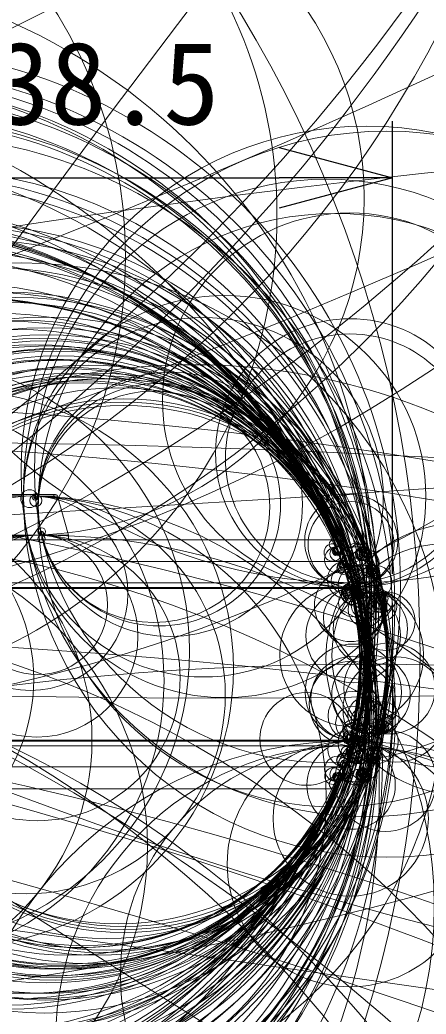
# Model space of a CAD drawing. Units: millimetres, scale not verified. Extents: x -4540 to 11315, y -5730 to 5844.
# Drawn here: x 22.35 to 31.32, y 10.12 to 32.08 of the extents above; entities that cross this region are included whole.
import ezdxf
from ezdxf.enums import TextEntityAlignment as Align

# ---------------------------------------------------------------- set-up
doc = ezdxf.new("R2010")
doc.units = ezdxf.units.MM
doc.header["$LTSCALE"] = 0.125
doc.layers.add('0-0_0', color=7, linetype='Continuous')
doc.layers.add('0-5_SUNPO', color=7, linetype='Continuous')
doc.layers.add('0-4_GAIKEI', color=1, linetype='Continuous', lineweight=18)
doc.styles.add('ＭＳ ゴシック', font='')
doc.styles.get('ＭＳ ゴシック').set_extended_font_data('MS Gothic')

# ---------------------------------------------------------------- blocks, each defined once
blk = doc.blocks.new('_Open30')
at = {"layer": '0-0_0'}
blk.add_line((0, 0), (-1, 0), dxfattribs=at)
blk.add_lwpolyline([(-1, 0.26795), (0, 0), (-1, -0.26795)], dxfattribs=at)
blk = doc.blocks.new('D3')
at = {"layer": '0-5_SUNPO'}
for p, q in [((339.2276, 209.1359), (339.2276, 217.3408)), ((353.0776, 207.3408), (353.0776, 217.3408)), ((341.7276, 216.0908), (350.5776, 216.0908))]:
    blk.add_line(p, q, dxfattribs=at)
at = {"layer": '0-5_SUNPO', "xscale": 2.5, "yscale": 2.5, "rotation": 180}
blk.add_blockref('_Open30', (339.2276, 216.0908), dxfattribs=at)
at = {"layer": '0-5_SUNPO', "xscale": 2.5, "yscale": 2.5}
blk.add_blockref('_Open30', (353.0776, 216.0908), dxfattribs=at)
at = {"layer": '0-5_SUNPO', "style": 'ＭＳ ゴシック'}
blk.add_text('138.5', height=1.833, dxfattribs=at).set_placement((343.0276, 216.7158), align=Align.BOTTOM_LEFT)

msp = doc.modelspace()

# ---------------------------------------------------------------- linework, layer by layer
at = {"layer": '0-4_GAIKEI', "color": 7}
for p, q in [((18.5579, 21.5956), (23.1356, 21.5956)), ((23.1839, 21.559), (23.4237, 20.6956)), ((23.4237, 20.6956), (23.4237, 20.5956)), ((29.28, 20.5956), (16.8964, 20.5956)), ((29.9224, 20.437), (29.5858, 20.4429)), ((29.4742, 20.3223), (29.4726, 20.3044)), ((29.4819, 20.3225), (29.4742, 20.3223)), ((29.4844, 20.3516), (29.4819, 20.3225)), ((29.4722, 15.3921), (29.4742, 15.3688)), ((29.4742, 15.3688), (29.4819, 15.3687)), ((29.4819, 15.3687), (29.4844, 15.3395)), ((29.9224, 15.2541), (29.5858, 15.2483)), ((29.2794, 15.0956), (16.8968, 15.0956))]:
    msp.add_line(p, q, dxfattribs=at)
at = {"layer": '0-4_GAIKEI'}
for p, q in [((18.7821, 21.5682), (22.4277, 21.5682)), ((22.4277, 21.5956), (22.4277, 21.5682)), ((22.7535, 21.559), (23.1839, 21.559)), ((22.5112, 20.6956), (18.476, 20.6956)), ((22.5112, 20.5956), (22.5112, 20.6956)), ((22.8323, 20.5956), (22.8323, 20.6956)), ((23.4237, 20.6956), (22.8323, 20.6956)), ((29.4316, 20.4014), (29.4312, 20.4023)), ((29.4315, 20.4014), (29.4312, 20.4023)), ((29.4537, 20.1185), (16.8926, 20.1185)), ((29.5143, 20.2014), (29.5327, 20.2011)), ((29.546, 20.1195), (29.5635, 20.1198)), ((30.0988, 20.0285), (29.7214, 20.0319)), ((29.6017, 19.6456), (18.5046, 19.6456)), ((29.6017, 19.6456), (29.6087, 19.5456)), ((29.6717, 19.7552), (29.6876, 19.7552)), ((29.6765, 19.7394), (29.6924, 19.7391)), ((18.5037, 19.5456), (29.7254, 19.5456)), ((18.5508, 19.541), (29.6365, 19.541)), ((18.5537, 19.5216), (29.6365, 19.5216)), ((29.3219, 19.5437), (19.8754, 19.5437)), ((29.3219, 19.5437), (29.3219, 19.5456)), ((29.3237, 19.5454), (29.3219, 19.5437)), ((29.6365, 19.541), (29.6365, 19.5216)), ((29.7253, 19.5457), (29.7298, 19.5419)), ((29.7309, 19.5527), (29.7254, 19.5456)), ((29.7673, 19.4748), (29.7522, 19.4746)), ((29.7854, 19.4063), (29.7704, 19.406)), ((30.2781, 19.4255), (29.8919, 19.4272)), ((30.3887, 19.4492), (30.3662, 19.4512)), ((30.3887, 19.3631), (30.3887, 19.4492)), ((30.4277, 19.3206), (30.4293, 19.3206)), ((30.4277, 19.1956), (30.444, 19.1956)), ((29.896, 18.883), (29.8822, 18.8832)), ((29.9072, 18.8139), (29.8935, 18.8141)), ((30.0955, 17.8456), (30.5737, 17.8456)), ((30.2938, 16.3306), (29.9071, 16.329)), ((18.4537, 16.1456), (29.7198, 16.1456)), ((29.5961, 16.0456), (18.5046, 16.0456)), ((29.6367, 16.1693), (18.5537, 16.1693)), ((29.6367, 16.15), (18.5537, 16.15)), ((19.8753, 16.1473), (29.3221, 16.1473)), ((29.3239, 16.1456), (29.3221, 16.1473)), ((29.3221, 16.1473), (29.3221, 16.1456)), ((29.6087, 16.1456), (29.5961, 16.0456)), ((29.6367, 16.15), (29.6367, 16.1693)), ((29.6914, 16.048), (29.6907, 16.0456)), ((29.7021, 16.1488), (29.7098, 16.1498)), ((29.7372, 16.1622), (29.731, 16.1706)), ((29.6512, 15.8864), (29.6516, 15.8877)), ((29.6666, 15.936), (29.6876, 15.9359)), ((29.6714, 15.9517), (29.6926, 15.952)), ((30.0988, 15.6627), (29.7214, 15.6593)), ((16.893, 15.5809), (29.4527, 15.5809)), ((29.5327, 15.49), (29.5113, 15.4897)), ((29.5635, 15.5714), (29.5423, 15.5718))]:
    msp.add_line(p, q, dxfattribs=at)
for centre, radius in [((-1450.4694, 2755.017), 3089.4711), ((5647.5312, -62.4114), 5667.1293), ((-58.874, 1374.7807), 1356.0144), ((225.9938, 329.8826), 377.0618), ((-103.3492, 270.5247), 264.3729), ((26.6601, 249.7774), 232.6802), ((-68.4461, 212.3366), 201.8715), ((-37.2351, 179.2654), 163.5078), ((46.2313, 172.6865), 169.3924), ((166.1472, 123.4586), 212.8491), ((147.6743, 117.1724), 193.9774), ((86.7736, 143.7701), 163.8958), ((91.7639, 135.0666), 160.7757), ((-66.5156, 144.8334), 133.5899), ((-18.8314, 140.9455), 124.6705), ((-103.6484, 126.4955), 135.4225), ((-52.0397, 125.1603), 113.4122), ((26.042, 122.2044), 115.4914), ((343.1068, -207.8954), 397.7323), ((54.0645, 99.5276), 90.3223), ((10.2432, 89.4243), 79.462), ((-24.8624, 90.8105), 72.4665), ((87.0161, 49.5885), 113.2267), ((-241.7059, -135.415), 298.1873), ((25.8539, 77.8786), 78.2644), ((-47.315, 84.0303), 69.9399), ((38.0281, 65.1562), 78.0006), ((141.5854, 16.0189), 126.0563), ((-22.9297, 77.5924), 60.7851), ((20.705, 70.1268), 65.0417), ((33.4448, 55.1449), 66.7747), ((31.1497, 55.9313), 65.3621), ((20.6308, 59.2401), 56.8383), ((11.3724, 59.5719), 54.1134), ((-5.805, 59.1538), 45.4032), ((3.2511, 58.1913), 42.0039), ((-4.67, 56.2487), 43.0968), ((-15.3102, 57.4033), 41.0562), ((14.4862, 51.0475), 34.503), ((12.9911, 51.7457), 33.0252), ((12.0087, 39.0556), 40.0083), ((61.3725, 29.9099), 47.2735), ((44.6734, 11.3996), 64.07), ((44.4477, 8.6697), 64.1736), ((11.4687, 43.3863), 26.0906), ((9.4445, 43.2373), 24.9193), ((35.3471, 5.2144), 55.8553), ((75.6455, -73.9014), 134.711), ((55.8188, -32.3577), 92.4836), ((52.632, 17.8436), 34.127), ((51.5592, 17.8521), 33.0542), ((51.0296, 17.8436), 32.5206), ((50.6871, 17.8458), 32.1781), ((3.8953, 18.056), 27.2889), ((29.6732, 30.8158), 11.1705), ((10.9072, 0.5399), 38.9097), ((17.4533, 27.7703), 10.572), ((61.1823, -126.4204), 164.5236), ((14.3684, 26.8486), 10.3114), ((53.9577, -148.9914), 184.6074), ((22.5009, 28.1461), 7.4505), ((19.1024, -23.0271), 58.3342), ((16.6681, 19.7581), 13.45), ((18.8157, 19.5593), 11.937), ((-82.9427, -105.9678), 137.1638), ((18.673, 19.1327), 11.9539), ((14.5078, 15.0687), 15.7769), ((18.4011, 19.1482), 11.617), ((18.8532, 19.4816), 11.3771), ((18.5953, 19.2837), 11.4714), ((18.9425, 19.1473), 11.3293), ((18.9312, 18.8756), 11.2674), ((55.1018, -189.4638), 219.4357), ((19.2623, 19.064), 10.8565), ((19.4161, 19.1989), 10.7515), ((30.005, 22.109), 7.6263), ((19.8295, 18.7935), 10.7502), ((30.4503, 21.6039), 8.0227), ((17.5481, 16.4766), 12.6912), ((20.1726, 18.8509), 9.9314), ((19.6861, 17.9151), 10.7896), ((29.1173, 22.1185), 6.4467), ((19.7267, 17.7709), 10.749), ((17.675, 15.6577), 12.6774), ((18.9436, 16.7893), 11.2616), ((18.6909, 16.124), 11.5621), ((18.6893, 16.285), 11.4347), ((19.0593, 16.5771), 11.2079), ((29.3036, 21.2484), 6.5575), ((29.6372, 23.6806), 4.1395), ((18.9371, 16.4665), 11.1326), ((19.245, 16.7531), 10.7531), ((19.9297, 16.8693), 10.659), ((20.7342, 18.3843), 9.1581), ((20.9961, 18.5381), 9.0501), ((19.3532, 16.6745), 10.7694), ((19.4906, 16.6647), 10.632), ((19.6445, 16.8916), 10.3263), ((21.2677, 18.4603), 8.7705), ((19.8564, 16.5921), 10.3067), ((20.5606, 16.9858), 10.0191), ((20.7196, 16.7913), 9.9221), ((22.3748, 17.3524), 9.3631), ((21.5811, 18.1178), 8.5035), ((20.8907, 17.1056), 9.1645), ((21.1691, 17.034), 8.9221), ((21.3672, 17.2641), 8.6628), ((21.5887, 17.5759), 8.4954), ((22.0226, 18.1913), 7.878), ((22.2514, 18.2051), 7.747), ((26.8707, 21.5507), 4.4427), ((-59.3695, -57.2499), 83.0361), ((-3.4115, -1.1016), 26.9461), ((21.301, 17.1566), 8.7648), ((22.0449, 18.0322), 7.8078), ((21.7281, 17.2943), 8.3161), ((22.9152, 17.9721), 7.5457), ((26.4, 21.5377), 3.9719), ((22.0512, 17.6032), 7.8237), ((22.4216, 18.005), 7.4372), ((22.8908, 17.7105), 7.5715), ((29.6395, 22.5113), 2.9703), ((22.2534, 17.501), 7.7456), ((22.9345, 17.9651), 7.1619), ((29.6379, 22.3953), 2.7499), ((22.7922, 17.7505), 7.2949), ((22.6964, 17.7427), 7.1627), ((22.9437, 17.7262), 7.1528), ((22.9409, 17.9717), 7.0191), ((19.5564, 18.1392), 6.5377), ((23.1518, 17.8452), 6.9228), ((23.1358, 17.9649), 6.8589), ((23.201, 17.9084), 6.7518), ((26.1767, 10.6475), 13.8163), ((23.1358, 17.7262), 6.8589), ((23.1635, 17.7629), 6.7984), ((23.2798, 17.8964), 6.6809), ((23.4122, 17.7567), 6.6482), ((23.8578, 17.846), 6.6118), ((23.4296, 17.8449), 6.4294), ((23.654, 17.8872), 6.3009), ((24.0446, 17.8484), 6.4311), ((24.1022, 17.8503), 6.373), ((25.6684, 21.3801), 2.9202), ((23.6963, 17.8454), 6.2627), ((23.7506, 17.8456), 6.2187), ((23.751, 17.8455), 6.2184), ((24.267, 17.9705), 6.1839), ((24.5204, 18.031), 5.9237), ((25.4272, 21.3737), 2.679), ((19.2718, 17.482), 6.2604), ((20.9097, 17.7485), 6.1532), ((25.3098, 21.3259), 2.5576), ((-43.9285, -44.1537), 67.8227), ((15.6903, -72.3506), 95.9783), ((24.6456, 17.8117), 5.829), ((24.6457, 17.8804), 5.8289), ((24.6435, 17.7436), 5.8232), ((18.6751, -209.1934), 231.9561), ((14.8169, -80.0973), 102.9134), ((-51.1167, -60.0051), 82.559), ((7.7444, -52.5918), 74.6572), ((-59.4663, -120.4568), 142.1552), ((18.5505, 16.1819), 5.3913), ((22.424, 12.4929), 9.0753), ((18.5952, 17.512), 4.0604), ((22.4374, 14.8922), 6.676), ((22.4887, 17.1717), 4.3959), ((22.5856, 19.4175), 2.1481), ((22.5643, 21.5039), 0.1971), ((22.7018, 21.4617), 0.1343), ((22.6875, 21.5432), 0.0678), ((22.705, 21.5489), 0.0495), ((22.7115, 21.546), 0.0495), ((22.71, 21.5519), 0.0437), ((22.7099, 21.5536), 0.0427), ((22.7151, 21.5645), 0.0307), ((29.6639, 20.568), 1.0268), ((-0.1412, -25.1385), 46.6001), ((29.662, 20.4906), 0.9495), ((-52.155, -83.8113), 104.9321), ((32.1147, 17.9656), 3.008), ((16.6624, -5.5266), 26.2801), ((22.8341, 6.6408), 14.0575), ((18.275, 13.8129), 6.8924), ((22.7346, 17.5436), 3.1542), ((22.723, 18.4665), 2.2317), ((22.7479, 19.1586), 1.5392), ((22.8275, 20.613), 0.0826), ((22.8322, 20.7784), 0.0829), ((22.8318, 20.7393), 0.0437), ((22.8318, 20.7276), 0.032), ((29.2584, 20.3151), 0.1935), ((29.3649, 20.1573), 0.2911), ((29.3564, 20.2869), 0.1613), ((31.7055, 18.0398), 2.4681), ((29.3521, 20.3438), 0.1043), ((29.3556, 20.3576), 0.0901), ((29.3535, 20.3624), 0.0858), ((29.3615, 20.3683), 0.0779), ((29.3633, 20.3726), 0.0739), ((29.3694, 20.3756), 0.0672), ((29.7801, 20.2104), 0.309), ((29.8185, 20.3399), 0.1617), ((29.9113, 20.2832), 0.1543), ((29.9093, 20.3815), 0.0618), ((29.9192, 20.3671), 0.0699), ((29.9187, 20.386), 0.0514), ((29.9187, 20.3869), 0.0509), ((29.9196, 20.3876), 0.0499), ((29.9238, 20.3996), 0.0372), ((29.9593, 20.081), 0.322), ((29.9306, 20.288), 0.1397), ((29.9686, 20.2745), 0.1282), ((29.9713, 20.3078), 0.0948), ((29.9724, 20.3159), 0.0867), ((29.9864, 20.3198), 0.0755), ((29.5525, 19.7147), 0.4157), ((29.4954, 19.9772), 0.1471), ((29.4952, 19.9952), 0.1291), ((29.841, 19.5816), 0.4659), ((29.4746, 20.0621), 0.0827), ((29.497, 20.0278), 0.0964), ((29.5012, 20.0503), 0.0736), ((29.5082, 20.0714), 0.0513), ((29.5069, 20.0817), 0.0449), ((29.5168, 20.0854), 0.0349), ((29.5233, 20.0929), 0.025), ((29.7615, 19.8525), 0.1835), ((29.7608, 19.8561), 0.1799), ((29.7486, 19.8748), 0.1577), ((29.7238, 19.908), 0.1163), ((29.6967, 19.9339), 0.0789), ((29.6774, 19.9475), 0.0551), ((29.6921, 19.9622), 0.0686), ((30.1871, 19.6625), 0.3764), ((30.1397, 19.8862), 0.1478), ((30.1394, 19.9083), 0.1257), ((30.1403, 19.928), 0.106), ((30.1233, 19.9775), 0.0754), ((30.1444, 19.9571), 0.0766), ((30.1528, 19.9827), 0.0498), ((30.1523, 19.9937), 0.0422), ((30.1593, 19.9935), 0.0371), ((30.1674, 20.0033), 0.0243), ((29.6495, 19.1454), 0.7976), ((29.6509, 19.1457), 0.7978), ((29.5093, 19.6985), 0.2841), ((29.6584, 19.955), 0.0347), ((29.649, 19.9569), 0.0252), ((-92.0244, -823.5332), 843.1779), ((-30.0038, -56.8587), 76.6311), ((29.6752, 18.0574), 1.5881), ((29.6801, 19.4077), 0.2379), ((29.6781, 19.4377), 0.208), ((29.6199, 19.4474), 0.1449), ((29.6119, 19.4855), 0.1327), ((29.6385, 19.489), 0.0975), ((29.6609, 19.4511), 0.1036), ((29.6852, 19.5122), 0.0547), ((29.688, 19.5043), 0.0562), ((29.6828, 19.5052), 0.0503), ((29.6956, 19.5764), 0.0348), ((29.6919, 19.6659), 0.0208), ((29.7053, 19.5202), 0.033), ((29.6979, 19.5634), 0.0216), ((29.9709, 19.3498), 0.2944), ((29.6927, 19.6612), 0.016), ((9.2323, -6.2544), 25.6808), ((29.7087, 18.4811), 1.043), ((29.6971, 18.8767), 0.6472), ((30.0871, 18.6314), 0.8195), ((29.6986, 19.2076), 0.3163), ((29.657, 19.416), 0.1361), ((29.7048, 19.3441), 0.1796), ((29.7038, 19.3466), 0.1772), ((29.6939, 19.4119), 0.1306), ((29.9762, 19.0554), 0.3812), ((29.6839, 19.4728), 0.0733), ((29.6999, 19.4884), 0.0538), ((29.6965, 19.5006), 0.0428), ((29.9405, 19.1525), 0.2778), ((29.7011, 19.5117), 0.0307), ((29.7021, 19.5115), 0.0304), ((29.7026, 19.5121), 0.03), ((29.7027, 19.5127), 0.0291), ((29.7036, 19.5138), 0.0277), ((29.7046, 19.5139), 0.0269), ((29.7091, 19.5208), 0.0294), ((29.704, 19.5196), 0.0223), ((29.7148, 19.5246), 0.0225), ((29.7216, 19.4982), 0.0246), ((29.7191, 19.5024), 0.0215), ((29.7248, 19.513), 0.00947), ((30.0836, 19.1846), 0.3618), ((29.8959, 19.2511), 0.1695), ((29.8558, 19.3209), 0.089), ((30.4278, 18.796), 0.6471), ((29.8184, 19.3668), 0.0298), ((29.8093, 19.3753), 0.0174), ((29.8212, 19.3758), 0.0284), ((29.8035, 19.3793), 0.0103), ((30.2422, 19.1978), 0.2026), ((30.356, 19.1205), 0.3147), ((30.3461, 19.2096), 0.2251), ((30.2966, 19.1998), 0.1482), ((30.3107, 19.2035), 0.1341), ((30.3426, 19.2974), 0.1372), ((30.3448, 19.3446), 0.0899), ((30.347, 19.3669), 0.0675), ((30.3381, 19.4047), 0.0405), ((30.3563, 19.4059), 0.0274), ((30.3543, 19.4151), 0.0212), ((30.3622, 19.42), 0.0121), ((30.3634, 19.422), 0.00983), ((-22.7146, -147.7252), 166.8979), ((30.3733, 19.2018), 0.0715), ((30.3998, 19.2023), 0.045), ((30.4162, 19.1988), 0.0285), ((30.4397, 19.1977), 0.00494), ((30.4401, 19.1983), 0.00476), ((30.4421, 19.1972), 0.0025), ((15.1282, -3.3065), 22.3038), ((-6.7438, -88.1314), 106.8307), ((14.5775, -105.5731), 124.0216), ((11.8799, -5.3674), 23.7266), ((29.7097, 17.2297), 1.063), ((30.5108, 17.3134), 1.0065), ((29.7033, 17.0949), 0.928), ((30.1014, 17.1737), 0.8668), ((30.0316, -47.9682), 65.8138), ((29.6694, 16.9784), 0.9328), ((30.6464, 16.8474), 1.1624), ((30.5737, 17.8956), 0.001), ((2.5793, -70.6257), 88.0379), ((28.6743, 16.1959), 1.0248), ((29.6956, 16.707), 0.5401), ((29.6974, 16.543), 0.3761), ((29.9908, 16.7187), 0.3986), ((30.3756, 16.6671), 0.3463), ((29.9552, 16.6156), 0.2894), ((30.3623, 16.536), 0.2144), ((29.841, 16.1095), 0.4659), ((29.6998, 16.3934), 0.2264), ((29.7026, 16.3648), 0.1978), ((30.2123, 16.1394), 0.49), ((29.9069, 16.5044), 0.1683), ((29.8722, 16.44), 0.0951), ((29.8609, 16.4244), 0.0758), ((30.3603, 16.4597), 0.1381), ((30.3608, 16.4317), 0.1101), ((30.3646, 16.4036), 0.0818), ((29.5492, 15.9708), 0.4016), ((30.4219, 15.2687), 1.12), ((29.6151, 16.2045), 0.1293), ((29.6251, 16.2393), 0.138), ((29.6761, 16.1889), 0.1433), ((29.6414, 16.2009), 0.0945), ((29.6795, 16.2442), 0.0992), ((29.8673, 16.2495), 0.1804), ((29.7947, 16.1915), 0.0875), ((29.8339, 16.3892), 0.0315), ((29.8241, 16.3789), 0.0172), ((29.8356, 16.3785), 0.0278), ((29.8191, 16.3747), 0.0109), ((29.8186, 16.3747), 0.0103), ((30.3604, 16.3505), 0.0354), ((30.3717, 16.3568), 0.0344), ((30.3733, 16.3398), 0.0186), ((30.3756, 16.3419), 0.0191), ((30.379, 16.3342), 0.0106), ((29.6234, 7.4305), 8.7195), ((29.6178, 9.5709), 6.4749), ((29.6354, 10.979), 5.0667), ((29.642, 13.4345), 2.7155), ((29.6529, 14.4355), 1.7144), ((29.6626, 15.1749), 0.975), ((29.7649, 15.8485), 0.194), ((29.7658, 15.8471), 0.1929), ((29.6626, 16.0937), 0.077), ((29.6836, 16.1903), 0.0618), ((29.8067, 15.9879), 0.1772), ((29.6852, 16.179), 0.0547), ((29.6876, 16.0028), 0.0431), ((29.7907, 16.0201), 0.1413), ((29.6912, 16.1827), 0.0415), ((29.6957, 16.1148), 0.0346), ((29.6859, 16.0218), 0.0242), ((29.7, 16.1855), 0.0369), ((29.6975, 16.1219), 0.0273), ((29.7054, 16.1731), 0.034), ((29.7019, 16.179), 0.0303), ((29.6875, 16.0339), 0.0121), ((29.7085, 16.1696), 0.0295), ((29.7053, 16.1768), 0.0262), ((29.7045, 16.1747), 0.0252), ((29.7535, 16.0857), 0.0658), ((29.7153, 16.1662), 0.022), ((29.7211, 16.1958), 0.0277), ((29.7192, 16.1882), 0.0212), ((29.7248, 16.1779), 0.00946), ((29.7513, 16.1593), 0.0334), ((29.4952, 15.7292), 0.1541), ((29.4951, 15.7211), 0.146), ((29.5512, 15.921), 0.1058), ((29.7559, 15.8285), 0.1719), ((29.7433, 15.8087), 0.1484), ((29.7255, 15.7853), 0.119), ((29.7012, 15.7609), 0.0846), ((29.9583, 15.627), 0.3388), ((29.7461, 15.8578), 0.0992), ((30.1467, 15.8415), 0.185), ((30.14, 15.807), 0.1498), ((30.1398, 15.7716), 0.1145), ((30.1433, 15.7396), 0.0823), ((29.3631, 15.5309), 0.2847), ((29.4955, 15.6792), 0.1041), ((29.4889, 15.6269), 0.0645), ((29.5005, 15.6495), 0.074), ((29.5085, 15.6263), 0.0495), ((29.5139, 15.6171), 0.0388), ((29.7821, 15.4798), 0.3068), ((29.5232, 15.6063), 0.0245), ((29.6773, 15.7436), 0.0551), ((29.6921, 15.729), 0.0686), ((29.6584, 15.7361), 0.0348), ((29.649, 15.7343), 0.0251), ((30.1224, 15.7141), 0.0764), ((30.1519, 15.7102), 0.0516), ((30.1522, 15.6975), 0.0423), ((30.1592, 15.6977), 0.0372), ((30.1675, 15.6877), 0.0242), ((29.2647, 15.3751), 0.1856), ((29.3556, 15.4099), 0.1634), ((29.3521, 15.3501), 0.1036), ((29.353, 15.3377), 0.0911), ((29.355, 15.3379), 0.0911), ((29.3616, 15.3259), 0.0773), ((29.3625, 15.3222), 0.0745), ((29.3693, 15.3189), 0.0669), ((29.8139, 15.3534), 0.1668), ((29.9128, 15.393), 0.1392), ((29.9316, 15.4027), 0.1386), ((29.9685, 15.4179), 0.1296), ((29.9712, 15.3834), 0.0949), ((29.9724, 15.3757), 0.0871), ((29.9851, 15.3721), 0.077), ((29.3981, 15.3057), 0.0354), ((29.4086, 15.3029), 0.0246), ((29.4094, 15.3016), 0.0234), ((29.4142, 15.3004), 0.0185), ((29.4235, 15.297), 0.00862), ((29.4251, 15.296), 0.00679), ((29.4279, 15.2946), 0.00367), ((29.4278, 15.294), 0.00351), ((29.4284, 15.2943), 0.00305), ((29.4299, 15.2941), 0.00157), ((29.4489, 15.286), 0.0191), ((29.4476, 15.2862), 0.0178), ((29.4409, 15.2893), 0.0104), ((29.4338, 15.2917), 0.00295), ((29.4316, 15.2927), 0.00053), ((29.4333, 15.2927), 0.00202), ((29.9124, 15.3081), 0.0584), ((29.9158, 15.307), 0.0549), ((29.9208, 15.3109), 0.0567), ((29.92, 15.3025), 0.0487), ((29.9235, 15.2927), 0.0383)]:
    msp.add_circle(centre, radius, dxfattribs=at)
at = {"layer": '0-4_GAIKEI', "color": 7}
for centre, radius in [((23.1358, 17.9648), 6.8389), ((23.3775, 17.7795), 6.5973), ((24.2567, 17.8456), 6.317), ((24.2568, 17.8456), 6.3169), ((23.1357, 21.5456), 0.05), ((29.28, 20.4956), 0.1), ((29.584, 20.3429), 0.1), ((29.9198, 20.287), 0.15), ((29.584, 15.3482), 0.1), ((29.9198, 15.4041), 0.15), ((29.2794, 15.1956), 0.1)]:
    msp.add_circle(centre, radius, dxfattribs=at)

# ---------------------------------------------------------------- block references
at = {"layer": '0-5_SUNPO'}
msp.add_blockref('D3', (-322.5039, -187.4952), dxfattribs=at)

doc.saveas('drawing.dxf')
